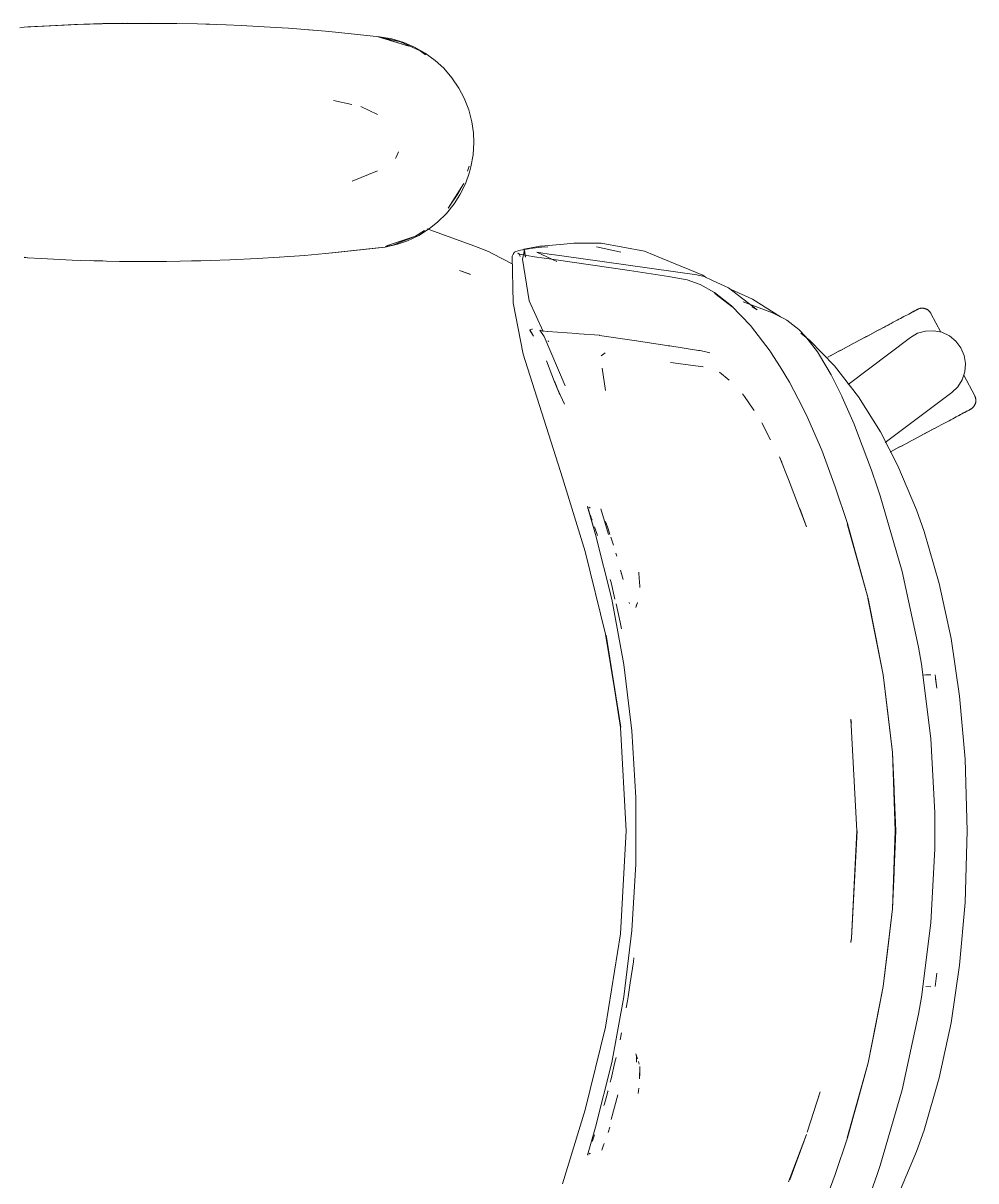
# Model space of a CAD drawing. Header units: millimetres. Extents: x 155927 to 317870, y -36033 to 97293.
# Drawn here: x 160546 to 160933.7, y 33034.4 to 33505.2 of the extents above; entities that cross this region are included whole.
import ezdxf

# ---------------------------------------------------------------- set-up
doc = ezdxf.new("R2010")
doc.units = ezdxf.units.MM
doc.header["$MEASUREMENT"] = 0
doc.layers.add('G-IMPT', color=8, linetype='CONTINUOUS', lineweight=9)
doc.layers.add('I-FURN', color=8, linetype='CONTINUOUS', lineweight=9)

msp = doc.modelspace()

# ---------------------------------------------------------------- linework, layer by layer
at = {"layer": 'G-IMPT'}
for p, q in [((160546.34, 33503.62), (160544.69, 33503.37)), ((160568.12, 33504.71), (160546.34, 33503.62)), ((160566.91, 33504.67), (160546.34, 33503.62)), ((160546.34, 33503.62), (160547.94, 33503.73)), ((160568.12, 33504.71), (160547.94, 33503.73)), ((160588.31, 33505.17), (160566.91, 33504.67)), ((160578.47, 33505.01), (160566.91, 33504.67)), ((160566.91, 33504.67), (160568.12, 33504.71)), ((160588.31, 33505.17), (160568.12, 33504.71)), ((160578.47, 33505.01), (160597.7, 33505.21)), ((160588.31, 33505.17), (160578.47, 33505.01)), ((160608.49, 33505.13), (160578.47, 33505.01)), ((160586.27, 33505.15), (160584.06, 33505.07)), ((160588.31, 33505.13), (160586.27, 33505.15)), ((160608.49, 33505.13), (160588.31, 33505.17)), ((160608.49, 33505.13), (160597.7, 33505.21)), ((160608.49, 33505.13), (160616.91, 33504.96)), ((160628.67, 33504.57), (160616.91, 33504.96)), ((160621.85, 33504.82), (160620.35, 33504.84)), ((160623.78, 33504.71), (160621.85, 33504.82)), ((160628.67, 33504.57), (160634.69, 33504.32)), ((160648.83, 33503.51), (160634.69, 33504.32)), ((160653.92, 33503.18), (160648.83, 33503.51)), ((160653.92, 33503.18), (160668.98, 33501.94)), ((160662.1, 33502.53), (160663.78, 33502.36)), ((160668.98, 33501.94), (160673.11, 33501.59)), ((160673.11, 33501.59), (160691.03, 33499.68)), ((160690.52, 33499.68), (160702.98, 33495.85)), ((160690.52, 33499.68), (160693.83, 33498.77)), ((160691.03, 33499.68), (160696.08, 33498.79)), ((160699.49, 33497.64), (160691.08, 33499.56)), ((160702.98, 33495.85), (160693.83, 33498.77)), ((160700.94, 33497.32), (160696.08, 33498.79)), ((160699.49, 33497.64), (160707.55, 33493.9)), ((160705.18, 33495.51), (160700.94, 33497.32)), ((160705.18, 33495.51), (160709.62, 33493)), ((160709.66, 33492.31), (160707.55, 33493.9)), ((160713.7, 33490), (160709.62, 33493)), ((160713.7, 33490), (160717.14, 33486.84)), ((160720.46, 33483), (160717.14, 33486.84)), ((160723.29, 33478.84), (160720.46, 33483)), ((160723.29, 33478.84), (160725.48, 33474.67)), ((160672.32, 33473.72), (160679.75, 33472.14)), ((160725.48, 33474.67), (160727.32, 33469.96)), ((160690.15, 33468.11), (160683.37, 33471.38)), ((160728.58, 33465.09), (160727.32, 33469.96)), ((160728.58, 33465.09), (160729.23, 33460.58)), ((160729.4, 33456.73), (160729.23, 33460.58)), ((160729.4, 33456.73), (160729.1, 33451.69)), ((160697.77, 33450.68), (160697.47, 33450.23)), ((160698.78, 33452.91), (160697.77, 33450.68)), ((160729.1, 33451.69), (160728.22, 33446.74)), ((160679.82, 33441.01), (160690.24, 33445.16)), ((160726.86, 33445.05), (160727.48, 33447.08)), ((160728.22, 33446.74), (160727.66, 33444.62)), ((160725.95, 33439.84), (160727.66, 33444.62)), ((160725.3, 33439.94), (160718.98, 33429.99)), ((160723.14, 33436.26), (160718.98, 33429.99)), ((160725.3, 33439.94), (160723.14, 33436.26)), ((160725.95, 33439.84), (160723.7, 33435.33)), ((160718.25, 33427.81), (160721.44, 33431.79)), ((160723.7, 33435.33), (160721.44, 33431.79)), ((160718.25, 33427.81), (160714.64, 33424.26)), ((160707.01, 33418.91), (160711.34, 33421.64)), ((160710.44, 33421.52), (160729.38, 33414.58)), ((160714.64, 33424.26), (160711.34, 33421.64)), ((160705.69, 33418.52), (160693.83, 33414.7)), ((160702.98, 33417.61), (160693.83, 33414.7)), ((160696.47, 33414.91), (160704.65, 33418.11)), ((160702.43, 33416.72), (160698.3, 33415.27)), ((160707.01, 33418.91), (160702.43, 33416.72)), ((160705.69, 33418.52), (160702.98, 33417.61)), ((160705.69, 33418.52), (160709.27, 33420.94)), ((160693.34, 33414.12), (160670.38, 33411.66)), ((160670.38, 33411.66), (160690.52, 33413.78)), ((160693.34, 33414.12), (160671.9, 33411.76)), ((160693.34, 33414.12), (160690.52, 33413.78)), ((160693.34, 33414.12), (160698.3, 33415.27)), ((160693.41, 33414.33), (160696.47, 33414.91)), ((160729.38, 33414.58), (160735.35, 33412.39)), ((160737.11, 33411.46), (160735.35, 33412.39)), ((160745.93, 33412.04), (160745.56, 33411.54)), ((160746.47, 33412.36), (160745.93, 33412.04)), ((160746.47, 33412.36), (160748.33, 33412.91)), ((160751.61, 33413.45), (160748.33, 33412.91)), ((160749.94, 33412.85), (160749.25, 33409.27)), ((160752.02, 33413.7), (160749.7, 33413.26)), ((160750.42, 33409.98), (160749.7, 33413.26)), ((160750.42, 33409.98), (160749.94, 33412.85)), ((160751.61, 33413.45), (160752.22, 33413.52)), ((160756.27, 33414.52), (160752.02, 33413.7)), ((160752.22, 33413.52), (160756.91, 33414.04)), ((160755.03, 33412.12), (160763.16, 33408.26)), ((160755.03, 33412.12), (160755.9, 33411.98)), ((160756.74, 33414.56), (160756.27, 33414.52)), ((160756.74, 33414.56), (160766.07, 33415.36)), ((160756.91, 33414.04), (160759.5, 33414.25)), ((160766.07, 33415.36), (160770.02, 33415.7)), ((160774.19, 33415.7), (160770.02, 33415.7)), ((160781.16, 33415.68), (160774.19, 33415.7)), ((160779.3, 33414.27), (160788.6, 33412.22)), ((160781.16, 33415.68), (160798.86, 33412.44)), ((160788.6, 33412.22), (160789.18, 33412.07)), ((160798.86, 33412.44), (160802.71, 33410.84)), ((160546.46, 33410.01), (160547.94, 33409.73)), ((160547.72, 33409.73), (160546.46, 33409.89)), ((160553.38, 33409.45), (160547.72, 33409.73)), ((160553.38, 33409.45), (160565.94, 33408.83)), ((160569.49, 33408.71), (160565.94, 33408.83)), ((160585.15, 33408.33), (160569.49, 33408.71)), ((160573.53, 33408.63), (160576.21, 33408.51)), ((160578.43, 33408.51), (160576.21, 33408.51)), ((160585.15, 33408.33), (160589.67, 33408.28)), ((160589.67, 33408.28), (160604.38, 33408.29)), ((160609.85, 33408.36), (160604.38, 33408.29)), ((160609.85, 33408.36), (160622.16, 33408.65)), ((160616.63, 33408.5), (160614.55, 33408.5)), ((160618.29, 33408.57), (160616.63, 33408.5)), ((160630.04, 33408.95), (160622.16, 33408.65)), ((160630.04, 33408.95), (160641.34, 33409.49)), ((160650.22, 33410.05), (160641.34, 33409.49)), ((160650.22, 33410.05), (160660.5, 33410.78)), ((160652.26, 33410.19), (160650.35, 33410.1)), ((160652.26, 33410.19), (160653.67, 33410.32)), ((160671.9, 33411.76), (160660.5, 33410.78)), ((160745.01, 33407.32), (160737.11, 33411.46)), ((160744.95, 33410.51), (160745.56, 33411.54)), ((160745.33, 33391.52), (160744.95, 33410.51)), ((160745.43, 33410.92), (160745.56, 33411.54)), ((160745.43, 33410.92), (160745.53, 33411.47)), ((160745.56, 33411.54), (160745.53, 33411.47)), ((160747.82, 33411.32), (160747.32, 33411.71)), ((160748.42, 33411.15), (160747.32, 33411.71)), ((160748.42, 33411.15), (160747.8, 33411.32)), ((160747.8, 33411.32), (160754.06, 33410.21)), ((160747.82, 33411.32), (160748.14, 33410.78)), ((160748.22, 33410.28), (160748.14, 33410.78)), ((160751.96, 33392.22), (160749.25, 33409.27)), ((160754.06, 33410.21), (160761.92, 33409.1)), ((160760.92, 33411.15), (160755.9, 33411.98)), ((160760.92, 33411.15), (160762.22, 33410.93)), ((160761.92, 33409.1), (160792.79, 33404.55)), ((160772.88, 33409.49), (160762.22, 33410.93)), ((160772.88, 33409.49), (160820.1, 33402.82)), ((160806.08, 33409.45), (160802.71, 33410.84)), ((160822.53, 33402.66), (160806.08, 33409.45)), ((160728.08, 33402.98), (160723.61, 33404.62)), ((160723.61, 33404.62), (160727.49, 33403.24)), ((160728.08, 33402.98), (160727.49, 33403.24)), ((160792.79, 33404.55), (160808.56, 33402.15)), ((160820.1, 33402.82), (160823.09, 33402.17)), ((160823.7, 33401.89), (160822.53, 33402.66)), ((160816.23, 33400.85), (160808.56, 33402.15)), ((160816.23, 33400.85), (160821.02, 33399.1)), ((160821.44, 33398.89), (160821.02, 33399.1)), ((160827.28, 33395.6), (160821.44, 33398.89)), ((160826.45, 33400.6), (160823.09, 33402.17)), ((160826.45, 33400.6), (160832.98, 33397.56)), ((160827.28, 33395.6), (160834.24, 33390.18)), ((160834.45, 33389.88), (160827.5, 33395.27)), ((160827.5, 33395.27), (160830.88, 33392.68)), ((160844.68, 33388.62), (160832.98, 33397.56)), ((160834.16, 33396.89), (160842.79, 33392.91)), ((160745.33, 33391.52), (160749.53, 33370.57)), ((160751.96, 33392.22), (160757.58, 33379.87)), ((160834.45, 33389.88), (160830.88, 33392.68)), ((160841.98, 33382.28), (160834.24, 33390.18)), ((160839.02, 33391.85), (160850.93, 33387.35)), ((160844.68, 33388.62), (160842.65, 33389.78)), ((160842.79, 33392.91), (160854.24, 33385.79)), ((160853.16, 33386.27), (160850.93, 33387.35)), ((160855.6, 33385.1), (160853.16, 33386.27)), ((160856.73, 33384.48), (160855.6, 33385.1)), ((160856.73, 33384.48), (160861.6, 33380.62)), ((160752.11, 33380.4), (160752.17, 33380.42)), ((160752.11, 33380.4), (160753.7, 33377.93)), ((160753.04, 33380.69), (160752.17, 33380.42)), ((160753.7, 33377.93), (160752.17, 33380.42)), ((160752.17, 33380.42), (160753.66, 33377.95)), ((160753.21, 33380.71), (160753.04, 33380.69)), ((160757.03, 33380.1), (160756.31, 33380.39)), ((160756.31, 33380.39), (160758.07, 33377.72)), ((160757.03, 33380.1), (160757.04, 33380.1)), ((160759.42, 33379.8), (160757.04, 33380.1)), ((160759.42, 33379.8), (160759.51, 33379.8)), ((160763.38, 33379.5), (160759.51, 33379.8)), ((160771.24, 33378.94), (160763.38, 33379.5)), ((160841.98, 33382.28), (160850, 33371.84)), ((160861.6, 33380.62), (160864.49, 33377.6)), ((160866.16, 33376.18), (160862.49, 33379.18)), ((160758.07, 33377.72), (160766.51, 33357.74)), ((160759.52, 33376), (160759.96, 33375.73)), ((160772.23, 33378.87), (160771.24, 33378.94)), ((160780.47, 33378.25), (160772.23, 33378.87)), ((160780.47, 33378.25), (160780.55, 33378.24)), ((160794.62, 33376.21), (160780.55, 33378.24)), ((160794.62, 33376.21), (160807.98, 33374.09)), ((160864.49, 33377.6), (160869.21, 33371.47)), ((160866.16, 33376.18), (160876.12, 33365.88)), ((160765.52, 33320.33), (160749.53, 33370.57)), ((160781.21, 33369.86), (160782.85, 33371.14)), ((160807.98, 33374.09), (160808.49, 33374.01)), ((160809.1, 33373.92), (160808.49, 33374.01)), ((160809.1, 33373.92), (160820.82, 33372.11)), ((160820.82, 33372.11), (160821.29, 33372.04)), ((160823.27, 33371.62), (160821.29, 33372.04)), ((160825.44, 33371.16), (160823.27, 33371.62)), ((160850.17, 33371.59), (160850, 33371.84)), ((160854.05, 33365.49), (160850.17, 33371.59)), ((160869.21, 33371.47), (160870.07, 33370.18)), ((160874.8, 33362.18), (160870.07, 33370.18)), ((160762.21, 33359.38), (160758.95, 33367.85)), ((160781.56, 33364.91), (160782.96, 33355.75)), ((160781.56, 33364.91), (160781.61, 33364.56)), ((160809.4, 33367.24), (160822.75, 33365.46)), ((160822.75, 33365.46), (160822.28, 33365.6)), ((160854.05, 33365.49), (160857.82, 33359.26)), ((160885.93, 33353.28), (160876.12, 33365.88)), ((160833.25, 33359.96), (160829.34, 33363.3)), ((160875.11, 33361.58), (160874.8, 33362.18)), ((160875.11, 33361.58), (160879.11, 33353.57)), ((160764.23, 33354.48), (160762.2, 33359.59)), ((160762.2, 33359.59), (160764.4, 33354.03)), ((160762.21, 33359.38), (160764.23, 33354.48)), ((160763.23, 33357), (160766.28, 33350.29)), ((160861.39, 33352.47), (160857.82, 33359.26)), ((160839.52, 33353.33), (160838.77, 33354.43)), ((160839.52, 33353.33), (160843.02, 33348.19)), ((160861.39, 33352.47), (160864.77, 33345.74)), ((160879.33, 33353.13), (160879.11, 33353.57)), ((160879.33, 33353.13), (160884.1, 33342.17)), ((160894.9, 33338.99), (160885.93, 33353.28)), ((160843.02, 33348.19), (160843.41, 33347.62)), ((160846.55, 33342.72), (160850.09, 33335.75)), ((160870.95, 33331.52), (160864.77, 33345.74)), ((160884.1, 33342.17), (160885.58, 33338.49)), ((160891.18, 33323.42), (160885.58, 33338.49)), ((160901.99, 33325.21), (160894.9, 33338.99)), ((160857.44, 33319.56), (160853.72, 33328.88)), ((160853.72, 33328.88), (160854.72, 33326.64)), ((160876.41, 33316.64), (160870.95, 33331.52)), ((160891.18, 33323.42), (160893.52, 33316.59)), ((160909.51, 33307.24), (160901.99, 33325.21)), ((160774.7, 33290.35), (160765.52, 33320.33)), ((160858.11, 33317.83), (160857.44, 33319.56)), ((160864.82, 33300.38), (160858.11, 33317.83)), ((160876.41, 33316.64), (160881.42, 33301.72)), ((160894.72, 33312.99), (160893.52, 33316.59)), ((160775.66, 33308.52), (160775.8, 33308.77)), ((160778.93, 33297.3), (160775.66, 33308.52)), ((160894.72, 33312.99), (160903.66, 33282.16)), ((160778.93, 33297.3), (160775.82, 33308.12)), ((160775.87, 33307.83), (160775.82, 33308.12)), ((160778.93, 33297.3), (160775.87, 33307.83)), ((160776.75, 33307.98), (160776.14, 33308.37)), ((160776.75, 33307.98), (160776.54, 33308.13)), ((160777.2, 33304.05), (160776.81, 33305.12)), ((160777.55, 33303.08), (160777.2, 33304.05)), ((160784.13, 33297.3), (160781.09, 33307.73)), ((160864.82, 33300.38), (160862.1, 33307.81)), ((160909.51, 33307.24), (160912.58, 33298.5)), ((160778.54, 33300.33), (160778.83, 33299.53)), ((160779.56, 33297.3), (160778.83, 33299.53)), ((160783, 33302.48), (160783.76, 33300.32)), ((160784.02, 33299.6), (160783.76, 33300.32)), ((160784.02, 33299.6), (160784.79, 33297.29)), ((160885.15, 33288.47), (160881.37, 33301.63)), ((160889.8, 33271.22), (160881.37, 33301.63)), ((160889.8, 33271.22), (160881.42, 33301.72)), ((160785.48, 33270.98), (160778.93, 33297.3)), ((160779.56, 33297.3), (160779.71, 33296.84)), ((160785.17, 33296.16), (160785.41, 33295.38)), ((160785.41, 33295.38), (160786.2, 33292.89)), ((160912.58, 33298.5), (160918.76, 33277.26)), ((160774.7, 33290.35), (160783.02, 33256.67)), ((160787.19, 33289.59), (160787.52, 33288.47)), ((160885.15, 33288.47), (160889.8, 33271.22)), ((160789.1, 33282.8), (160790.1, 33278.94)), ((160789.1, 33282.8), (160789.49, 33281.27)), ((160796.52, 33281.45), (160796.49, 33281.93)), ((160796.8, 33277.74), (160796.52, 33281.45)), ((160910.33, 33251.37), (160903.66, 33282.16)), ((160785.25, 33277.72), (160784.91, 33279)), ((160786.8, 33270.97), (160785.25, 33277.72)), ((160796.8, 33277.74), (160796.9, 33276.37)), ((160796.9, 33275.67), (160796.9, 33276.37)), ((160918.76, 33277.26), (160923.57, 33254.9)), ((160785.48, 33270.98), (160790.41, 33244.32)), ((160895.98, 33240.1), (160889.76, 33271.34)), ((160889.76, 33271.34), (160895.97, 33240.17)), ((160889.8, 33271.22), (160892.88, 33256.2)), ((160788.96, 33261.57), (160787.25, 33268.99)), ((160792.7, 33269.18), (160792.56, 33269.59)), ((160795.37, 33267.58), (160796.05, 33269.53)), ((160795.37, 33267.58), (160795.58, 33268.63)), ((160789.43, 33258.94), (160788.96, 33261.57)), ((160783.02, 33256.67), (160789.27, 33218.93)), ((160789.01, 33218.75), (160783.28, 33256.29)), ((160789.27, 33218.93), (160783.28, 33256.29)), ((160895.98, 33240.1), (160892.88, 33256.2)), ((160927.06, 33231.48), (160923.57, 33254.9)), ((160911.51, 33244.45), (160910.33, 33251.37)), ((160790.41, 33244.32), (160793.71, 33217.4)), ((160915.33, 33214.28), (160911.51, 33244.45)), ((160899.8, 33208.58), (160895.97, 33240.17)), ((160897.92, 33224.62), (160895.98, 33240.1)), ((160899.76, 33208.54), (160895.98, 33240.1)), ((160912.06, 33240.09), (160913.31, 33240.14)), ((160915.4, 33240.21), (160913.31, 33240.14)), ((160915.4, 33240.21), (160915.29, 33240.21)), ((160917.16, 33240.18), (160917.81, 33234.77)), ((160917.24, 33238.53), (160917.81, 33234.77)), ((160929.32, 33205.91), (160927.06, 33231.48)), ((160897.92, 33224.62), (160899.76, 33208.54)), ((160882.76, 33222.04), (160882.8, 33221.8)), ((160885.31, 33176.77), (160882.8, 33222.11)), ((160882.8, 33222.11), (160883.03, 33220.49)), ((160883.03, 33220.49), (160882.8, 33221.8)), ((160789.01, 33218.75), (160791.37, 33176.77)), ((160795.36, 33190.33), (160793.71, 33217.4)), ((160916.94, 33184.08), (160915.33, 33214.28)), ((160899.76, 33208.54), (160900.44, 33193.65)), ((160899.76, 33208.54), (160900.9, 33176.77)), ((160901.13, 33176.77), (160899.8, 33208.58)), ((160930.17, 33176.77), (160929.32, 33205.91)), ((160900.44, 33193.65), (160900.9, 33176.77)), ((160795.36, 33163.21), (160795.36, 33190.33)), ((160916.94, 33184.08), (160917.04, 33176.77)), ((160789.01, 33134.78), (160791.37, 33176.77)), ((160885.36, 33176.77), (160883.03, 33133.04)), ((160885.31, 33176.77), (160883.03, 33133.04)), ((160899.76, 33144.99), (160900.9, 33176.77)), ((160899.8, 33144.95), (160901.13, 33176.77)), ((160900.44, 33159.88), (160900.9, 33176.77)), ((160916.94, 33169.45), (160917.04, 33176.77)), ((160929.32, 33147.62), (160930.17, 33176.77)), ((160916.94, 33169.45), (160915.33, 33139.25)), ((160795.36, 33163.21), (160793.71, 33136.13)), ((160900.44, 33159.88), (160899.76, 33144.99)), ((160899.8, 33144.95), (160895.97, 33113.36)), ((160899.76, 33144.99), (160895.98, 33113.44)), ((160899.76, 33144.99), (160897.92, 33128.91)), ((160927.06, 33122.05), (160929.32, 33147.62)), ((160915.33, 33139.25), (160911.51, 33109.08)), ((160783.02, 33096.86), (160789.01, 33134.78)), ((160790.41, 33109.22), (160793.71, 33136.13)), ((160882.76, 33131.49), (160882.8, 33131.73)), ((160883.03, 33133.04), (160882.77, 33131.26)), ((160883.03, 33133.04), (160882.8, 33131.73)), ((160794.33, 33123.37), (160794.51, 33125.03)), ((160895.98, 33113.44), (160897.92, 33128.91)), ((160793.03, 33114.84), (160794.33, 33123.37)), ((160923.57, 33098.63), (160927.06, 33122.05)), ((160917.16, 33113.35), (160917.81, 33118.77)), ((160793.03, 33114.84), (160792.18, 33109.22)), ((160889.8, 33082.31), (160895.98, 33113.44)), ((160889.8, 33082.31), (160895.97, 33113.36)), ((160895.98, 33113.44), (160892.88, 33097.33)), ((160913.31, 33113.39), (160915.4, 33113.32)), ((160915.4, 33113.32), (160915.29, 33113.32)), ((160785.48, 33082.55), (160790.41, 33109.22)), ((160791.38, 33104.69), (160791.93, 33107.59)), ((160792.18, 33109.22), (160791.93, 33107.59)), ((160911.51, 33109.08), (160910.33, 33102.16)), ((160903.66, 33071.37), (160910.33, 33102.16)), ((160783.02, 33096.86), (160774.7, 33063.18)), ((160889.8, 33082.31), (160892.88, 33097.33)), ((160918.76, 33076.27), (160923.57, 33098.63)), ((160789.45, 33094.58), (160788.92, 33091.77)), ((160785.48, 33082.55), (160778.93, 33056.23)), ((160785.25, 33075.81), (160786.8, 33082.56)), ((160787.25, 33084.54), (160786.8, 33082.56)), ((160795.58, 33084.91), (160795.37, 33085.95)), ((160795.37, 33085.95), (160796.05, 33084)), ((160795.58, 33084.91), (160795.61, 33082.6)), ((160795.63, 33082.74), (160795.61, 33082.6)), ((160796.36, 33082.89), (160796.66, 33081.85)), ((160796.91, 33080.9), (160796.82, 33075.84)), ((160796.82, 33075.84), (160796.9, 33078.11)), ((160796.91, 33080.9), (160796.9, 33078.11)), ((160889.8, 33082.31), (160881.37, 33051.9)), ((160889.8, 33082.31), (160881.42, 33051.81)), ((160885.15, 33065.06), (160889.8, 33082.31)), ((160785.25, 33075.81), (160784.91, 33074.51)), ((160912.58, 33055.03), (160918.76, 33076.27)), ((160783.63, 33069.65), (160782.51, 33065.66)), ((160783.63, 33069.65), (160783.95, 33070.79)), ((160783.95, 33070.79), (160783.99, 33070.97)), ((160785.22, 33059.33), (160788.02, 33069.33)), ((160796.5, 33072.05), (160796.29, 33069.95)), ((160870.35, 33070.62), (160865.1, 33054.14)), ((160870.35, 33070.62), (160869.28, 33067.19)), ((160903.66, 33071.37), (160894.72, 33040.54)), ((160782.51, 33065.66), (160782.31, 33064.97)), ((160885.15, 33065.06), (160881.37, 33051.9)), ((160765.52, 33033.21), (160774.7, 33063.18)), ((160778.93, 33056.23), (160775.86, 33045.8)), ((160784.77, 33056.24), (160784.05, 33054.02)), ((160912.58, 33055.03), (160909.51, 33046.29)), ((160777.77, 33051.03), (160777.53, 33050.37)), ((160777.77, 33051.03), (160778.52, 33053.13)), ((160782.06, 33048.48), (160782.43, 33049.49)), ((160864.82, 33053.15), (160858, 33034.74)), ((160864.82, 33053.15), (160858.11, 33035.7)), ((160881.42, 33051.81), (160876.41, 33036.89)), ((160775.66, 33045.01), (160775.72, 33045.23)), ((160775.75, 33044.77), (160775.66, 33045.01)), ((160775.72, 33045.23), (160775.79, 33045.53)), ((160775.79, 33045.53), (160775.86, 33045.8)), ((160776.75, 33045.55), (160776.14, 33045.16)), ((160776.75, 33045.55), (160776.54, 33045.4)), ((160782.06, 33048.48), (160781.45, 33046.82)), ((160909.51, 33046.29), (160901.99, 33028.32)), ((160894.72, 33040.54), (160893.52, 33036.94)), ((160858.11, 33035.7), (160857.44, 33033.97)), ((160870.95, 33022.01), (160876.41, 33036.89)), ((160891.12, 33030), (160893.52, 33036.94))]:
    msp.add_line(p, q, dxfattribs=at)
at = {"layer": 'I-FURN'}
for p, q in [((160909.09, 33388.36), (160909.33, 33388.48)), ((160909.44, 33388.54), (160909.22, 33388.43)), ((160909.33, 33388.48), (160909.53, 33388.59)), ((160909.62, 33388.64), (160909.44, 33388.54)), ((160909.53, 33388.59), (160909.69, 33388.68)), ((160909.76, 33388.72), (160909.62, 33388.64)), ((160909.69, 33388.68), (160909.82, 33388.74)), ((160909.87, 33388.77), (160909.76, 33388.72)), ((160909.82, 33388.74), (160909.9, 33388.79)), ((160909.93, 33388.8), (160909.87, 33388.77)), ((160909.9, 33388.79), (160909.94, 33388.81)), ((160909.95, 33388.81), (160909.93, 33388.8)), ((160909.94, 33388.81), (160909.95, 33388.81)), ((160909.95, 33388.81), (160910.09, 33388.88)), ((160910.09, 33388.88), (160910.24, 33388.95)), ((160910.24, 33388.95), (160910.39, 33389.01)), ((160910.39, 33389.01), (160910.54, 33389.07)), ((160910.54, 33389.07), (160910.69, 33389.12)), ((160910.69, 33389.12), (160910.85, 33389.16)), ((160910.85, 33389.16), (160911, 33389.2)), ((160911, 33389.2), (160911.16, 33389.23)), ((160911.16, 33389.23), (160911.32, 33389.25)), ((160911.32, 33389.25), (160911.48, 33389.27)), ((160911.48, 33389.27), (160911.64, 33389.28)), ((160911.64, 33389.28), (160911.8, 33389.28)), ((160911.8, 33389.28), (160911.96, 33389.28)), ((160911.96, 33389.28), (160912.12, 33389.27)), ((160912.12, 33389.27), (160912.29, 33389.26)), ((160912.29, 33389.26), (160912.45, 33389.24)), ((160912.45, 33389.24), (160912.6, 33389.21)), ((160912.6, 33389.21), (160912.76, 33389.18)), ((160912.76, 33389.18), (160912.92, 33389.14)), ((160912.92, 33389.14), (160913.07, 33389.09)), ((160913.07, 33389.09), (160913.22, 33389.04)), ((160913.22, 33389.04), (160913.37, 33388.98)), ((160913.37, 33388.98), (160913.52, 33388.91)), ((160913.52, 33388.91), (160913.67, 33388.84)), ((160913.67, 33388.84), (160913.81, 33388.77)), ((160913.81, 33388.77), (160913.95, 33388.69)), ((160913.95, 33388.69), (160914.08, 33388.6)), ((160914.08, 33388.6), (160914.22, 33388.51)), ((160914.22, 33388.51), (160914.34, 33388.41)), ((160900.82, 33383.96), (160900.04, 33383.54)), ((160901.59, 33384.37), (160900.82, 33383.96)), ((160902.32, 33384.76), (160901.59, 33384.37)), ((160903.03, 33385.13), (160902.32, 33384.76)), ((160903.71, 33385.49), (160903.03, 33385.13)), ((160904.35, 33385.84), (160903.71, 33385.49)), ((160904.97, 33386.17), (160904.35, 33385.84)), ((160905.55, 33386.48), (160904.97, 33386.17)), ((160905.24, 33386.31), (160905.81, 33386.61)), ((160906.11, 33386.77), (160905.55, 33386.48)), ((160905.81, 33386.61), (160906.35, 33386.9)), ((160906.62, 33387.04), (160906.11, 33386.77)), ((160906.35, 33386.9), (160906.85, 33387.16)), ((160907.1, 33387.3), (160906.62, 33387.04)), ((160906.85, 33387.16), (160907.31, 33387.41)), ((160907.55, 33387.54), (160907.1, 33387.3)), ((160907.31, 33387.41), (160907.74, 33387.64)), ((160907.96, 33387.76), (160907.55, 33387.54)), ((160907.74, 33387.64), (160908.14, 33387.85)), ((160908.33, 33387.95), (160907.96, 33387.76)), ((160908.14, 33387.85), (160908.49, 33388.04)), ((160908.67, 33388.13), (160908.33, 33387.95)), ((160908.49, 33388.04), (160908.81, 33388.21)), ((160908.97, 33388.29), (160908.67, 33388.13)), ((160908.81, 33388.21), (160909.09, 33388.36)), ((160909.22, 33388.43), (160908.97, 33388.29)), ((160914.34, 33388.41), (160914.47, 33388.31)), ((160914.47, 33388.31), (160914.59, 33388.2)), ((160914.59, 33388.2), (160914.7, 33388.09)), ((160914.7, 33388.09), (160914.82, 33387.97)), ((160914.82, 33387.97), (160914.92, 33387.85)), ((160914.92, 33387.85), (160915.02, 33387.72)), ((160915.02, 33387.72), (160915.12, 33387.59)), ((160915.12, 33387.59), (160915.21, 33387.46)), ((160915.21, 33387.46), (160915.3, 33387.32)), ((160915.3, 33387.32), (160915.38, 33387.18)), ((160915.38, 33387.18), (160915.4, 33387.14)), ((160919.43, 33379.56), (160915.4, 33387.14)), ((160892.02, 33379.28), (160891.05, 33378.76)), ((160891.49, 33379), (160892.46, 33379.51)), ((160892.97, 33379.79), (160892.02, 33379.28)), ((160892.46, 33379.51), (160893.41, 33380.02)), ((160893.92, 33380.29), (160892.97, 33379.79)), ((160893.41, 33380.02), (160894.35, 33380.52)), ((160894.85, 33380.78), (160893.92, 33380.29)), ((160894.35, 33380.52), (160895.27, 33381.01)), ((160895.76, 33381.27), (160894.85, 33380.78)), ((160895.27, 33381.01), (160896.17, 33381.49)), ((160896.66, 33381.75), (160895.76, 33381.27)), ((160896.17, 33381.49), (160897.06, 33381.96)), ((160897.53, 33382.21), (160896.66, 33381.75)), ((160897.06, 33381.96), (160897.93, 33382.42)), ((160898.39, 33382.67), (160897.53, 33382.21)), ((160897.93, 33382.42), (160898.78, 33382.87)), ((160899.22, 33383.11), (160898.39, 33382.67)), ((160900.04, 33383.54), (160899.22, 33383.11)), ((160907.05, 33377.37), (160909.97, 33379.06)), ((160909.97, 33379.06), (160913.21, 33380)), ((160913.21, 33380), (160916.58, 33380.14)), ((160916.58, 33380.14), (160919.89, 33379.47)), ((160919.89, 33379.47), (160922.94, 33378.03)), ((160881.74, 33358.29), (160907.05, 33377.37)), ((160883.07, 33374.52), (160882.07, 33373.99)), ((160882.53, 33374.23), (160883.53, 33374.77)), ((160884.07, 33375.06), (160883.07, 33374.52)), ((160883.53, 33374.77), (160884.54, 33375.3)), ((160885.08, 33375.59), (160884.07, 33375.06)), ((160884.54, 33375.3), (160885.54, 33375.84)), ((160886.08, 33376.12), (160885.08, 33375.59)), ((160885.54, 33375.84), (160886.55, 33376.37)), ((160887.09, 33376.66), (160886.08, 33376.12)), ((160886.55, 33376.37), (160887.55, 33376.9)), ((160888.09, 33377.19), (160887.09, 33376.66)), ((160887.55, 33376.9), (160888.54, 33377.43)), ((160889.08, 33377.72), (160888.09, 33377.19)), ((160888.54, 33377.43), (160889.54, 33377.96)), ((160890.07, 33378.24), (160889.08, 33377.72)), ((160889.54, 33377.96), (160890.52, 33378.48)), ((160891.05, 33378.76), (160890.07, 33378.24)), ((160890.52, 33378.48), (160891.49, 33379)), ((160922.94, 33378.03), (160925.55, 33375.9)), ((160925.55, 33375.9), (160927.58, 33373.2)), ((160874.35, 33369.88), (160873.44, 33369.4)), ((160873.86, 33369.62), (160874.77, 33370.11)), ((160875.27, 33370.37), (160874.35, 33369.88)), ((160874.77, 33370.11), (160875.7, 33370.6)), ((160876.21, 33370.87), (160875.27, 33370.37)), ((160875.7, 33370.6), (160876.64, 33371.1)), ((160877.16, 33371.38), (160876.21, 33370.87)), ((160876.64, 33371.1), (160877.6, 33371.61)), ((160878.12, 33371.89), (160877.16, 33371.38)), ((160877.6, 33371.61), (160878.57, 33372.13)), ((160879.1, 33372.41), (160878.12, 33371.89)), ((160878.57, 33372.13), (160879.55, 33372.65)), ((160880.08, 33372.93), (160879.1, 33372.41)), ((160879.55, 33372.65), (160880.54, 33373.17)), ((160881.07, 33373.46), (160880.08, 33372.93)), ((160880.54, 33373.17), (160881.53, 33373.7)), ((160882.07, 33373.99), (160881.07, 33373.46)), ((160881.53, 33373.7), (160882.53, 33374.23)), ((160927.58, 33373.2), (160928.91, 33370.1)), ((160928.91, 33370.1), (160929.45, 33366.77)), ((160929.45, 33366.77), (160929.19, 33363.41)), ((160928.12, 33360.21), (160926.32, 33357.36)), ((160929.19, 33363.41), (160928.12, 33360.21)), ((160933.21, 33353.65), (160928.74, 33362.06)), ((160926.32, 33357.36), (160923.89, 33355.02)), ((160923.89, 33355.02), (160896.83, 33334.62)), ((160933.21, 33353.65), (160933.28, 33353.5)), ((160933.28, 33353.5), (160933.35, 33353.36)), ((160933.35, 33353.36), (160933.41, 33353.21)), ((160933.41, 33353.21), (160933.46, 33353.06)), ((160933.46, 33353.06), (160933.51, 33352.9)), ((160933.51, 33352.9), (160933.56, 33352.75)), ((160933.57, 33350.83), (160933.53, 33350.67)), ((160933.56, 33352.75), (160933.59, 33352.59)), ((160933.61, 33350.99), (160933.57, 33350.83)), ((160933.59, 33352.59), (160933.62, 33352.43)), ((160933.63, 33351.15), (160933.61, 33350.99)), ((160933.62, 33352.43), (160933.65, 33352.27)), ((160933.65, 33351.31), (160933.63, 33351.15)), ((160933.65, 33352.27), (160933.66, 33352.11)), ((160933.67, 33351.47), (160933.65, 33351.31)), ((160933.66, 33352.11), (160933.67, 33351.95)), ((160933.67, 33351.95), (160933.68, 33351.79)), ((160933.68, 33351.63), (160933.67, 33351.47)), ((160933.68, 33351.79), (160933.68, 33351.63)), ((160927.7, 33346.15), (160927.15, 33345.86)), ((160927.41, 33346), (160927.94, 33346.28)), ((160928.22, 33346.43), (160927.7, 33346.15)), ((160927.94, 33346.28), (160928.44, 33346.55)), ((160928.7, 33346.69), (160928.22, 33346.43)), ((160928.44, 33346.55), (160928.91, 33346.8)), ((160929.15, 33346.92), (160928.7, 33346.69)), ((160928.91, 33346.8), (160929.34, 33347.03)), ((160929.56, 33347.14), (160929.15, 33346.92)), ((160929.34, 33347.03), (160929.73, 33347.23)), ((160929.93, 33347.34), (160929.56, 33347.14)), ((160929.73, 33347.23), (160930.09, 33347.42)), ((160930.27, 33347.52), (160929.93, 33347.34)), ((160930.09, 33347.42), (160930.41, 33347.59)), ((160930.56, 33347.68), (160930.27, 33347.52)), ((160930.41, 33347.59), (160930.69, 33347.74)), ((160930.82, 33347.81), (160930.56, 33347.68)), ((160930.69, 33347.74), (160930.93, 33347.87)), ((160931.04, 33347.93), (160930.82, 33347.81)), ((160930.93, 33347.87), (160931.13, 33347.98)), ((160931.22, 33348.03), (160931.04, 33347.93)), ((160931.13, 33347.98), (160931.29, 33348.06)), ((160931.36, 33348.1), (160931.22, 33348.03)), ((160931.29, 33348.06), (160931.41, 33348.13)), ((160931.46, 33348.15), (160931.36, 33348.1)), ((160931.41, 33348.13), (160931.49, 33348.17)), ((160931.52, 33348.19), (160931.46, 33348.15)), ((160931.49, 33348.17), (160931.54, 33348.19)), ((160931.54, 33348.2), (160931.52, 33348.19)), ((160931.58, 33348.22), (160931.54, 33348.2)), ((160931.54, 33348.19), (160931.54, 33348.2)), ((160931.72, 33348.3), (160931.58, 33348.22)), ((160931.86, 33348.38), (160931.72, 33348.3)), ((160931.99, 33348.47), (160931.86, 33348.38)), ((160932.12, 33348.57), (160931.99, 33348.47)), ((160932.24, 33348.67), (160932.12, 33348.57)), ((160932.37, 33348.78), (160932.24, 33348.67)), ((160932.48, 33348.89), (160932.37, 33348.78)), ((160932.59, 33349), (160932.48, 33348.89)), ((160932.7, 33349.12), (160932.59, 33349)), ((160932.8, 33349.25), (160932.7, 33349.12)), ((160932.9, 33349.38), (160932.8, 33349.25)), ((160933, 33349.51), (160932.9, 33349.38)), ((160933.08, 33349.64), (160933, 33349.51)), ((160933.16, 33349.78), (160933.08, 33349.64)), ((160933.24, 33349.92), (160933.16, 33349.78)), ((160933.31, 33350.07), (160933.24, 33349.92)), ((160933.37, 33350.22), (160933.31, 33350.07)), ((160933.43, 33350.37), (160933.37, 33350.22)), ((160933.49, 33350.52), (160933.43, 33350.37)), ((160933.53, 33350.67), (160933.49, 33350.52)), ((160918.66, 33341.35), (160919.53, 33341.81)), ((160919.53, 33341.81), (160920.37, 33342.26)), ((160920.37, 33342.26), (160921.2, 33342.7)), ((160921.2, 33342.7), (160922, 33343.12)), ((160922, 33343.12), (160922.77, 33343.53)), ((160922.77, 33343.53), (160923.52, 33343.93)), ((160923.52, 33343.93), (160924.25, 33344.32)), ((160924.25, 33344.32), (160924.94, 33344.69)), ((160924.94, 33344.69), (160925.6, 33345.04)), ((160925.6, 33345.04), (160926.24, 33345.38)), ((160926.24, 33345.38), (160926.84, 33345.7)), ((160927.15, 33345.86), (160926.57, 33345.55)), ((160926.84, 33345.7), (160927.41, 33346)), ((160909.14, 33336.29), (160910.14, 33336.82)), ((160910.68, 33337.1), (160909.68, 33336.57)), ((160910.14, 33336.82), (160911.13, 33337.34)), ((160911.66, 33337.63), (160910.68, 33337.1)), ((160911.13, 33337.34), (160912.12, 33337.87)), ((160912.64, 33338.15), (160911.66, 33337.63)), ((160912.12, 33337.87), (160913.09, 33338.38)), ((160913.61, 33338.66), (160912.64, 33338.15)), ((160913.09, 33338.38), (160914.05, 33338.9)), ((160914.57, 33339.17), (160913.61, 33338.66)), ((160914.05, 33338.9), (160915, 33339.4)), ((160915.51, 33339.67), (160914.57, 33339.17)), ((160915, 33339.4), (160915.94, 33339.9)), ((160916.44, 33340.17), (160915.51, 33339.67)), ((160915.94, 33339.9), (160916.86, 33340.39)), ((160917.36, 33340.65), (160916.44, 33340.17)), ((160916.86, 33340.39), (160917.77, 33340.87)), ((160917.77, 33340.87), (160918.66, 33341.35)), ((160900.17, 33331.51), (160901.14, 33332.03)), ((160901.68, 33332.32), (160900.69, 33331.79)), ((160901.14, 33332.03), (160902.13, 33332.56)), ((160902.67, 33332.84), (160901.68, 33332.32)), ((160902.13, 33332.56), (160903.13, 33333.09)), ((160903.66, 33333.37), (160902.67, 33332.84)), ((160903.13, 33333.09), (160904.12, 33333.62)), ((160904.67, 33333.91), (160903.66, 33333.37)), ((160904.12, 33333.62), (160905.13, 33334.15)), ((160905.67, 33334.44), (160904.67, 33333.91)), ((160905.13, 33334.15), (160906.13, 33334.69)), ((160906.68, 33334.97), (160905.67, 33334.44)), ((160906.13, 33334.69), (160907.14, 33335.22)), ((160907.68, 33335.51), (160906.68, 33334.97)), ((160907.14, 33335.22), (160908.14, 33335.75)), ((160908.68, 33336.04), (160907.68, 33335.51)), ((160908.14, 33335.75), (160909.14, 33336.29)), ((160909.68, 33336.57), (160908.68, 33336.04)), ((160899.72, 33331.28), (160898.75, 33330.76)), ((160899.2, 33331), (160900.17, 33331.51)), ((160900.69, 33331.79), (160899.72, 33331.28))]:
    msp.add_line(p, q, dxfattribs=at)

doc.saveas('drawing.dxf')
